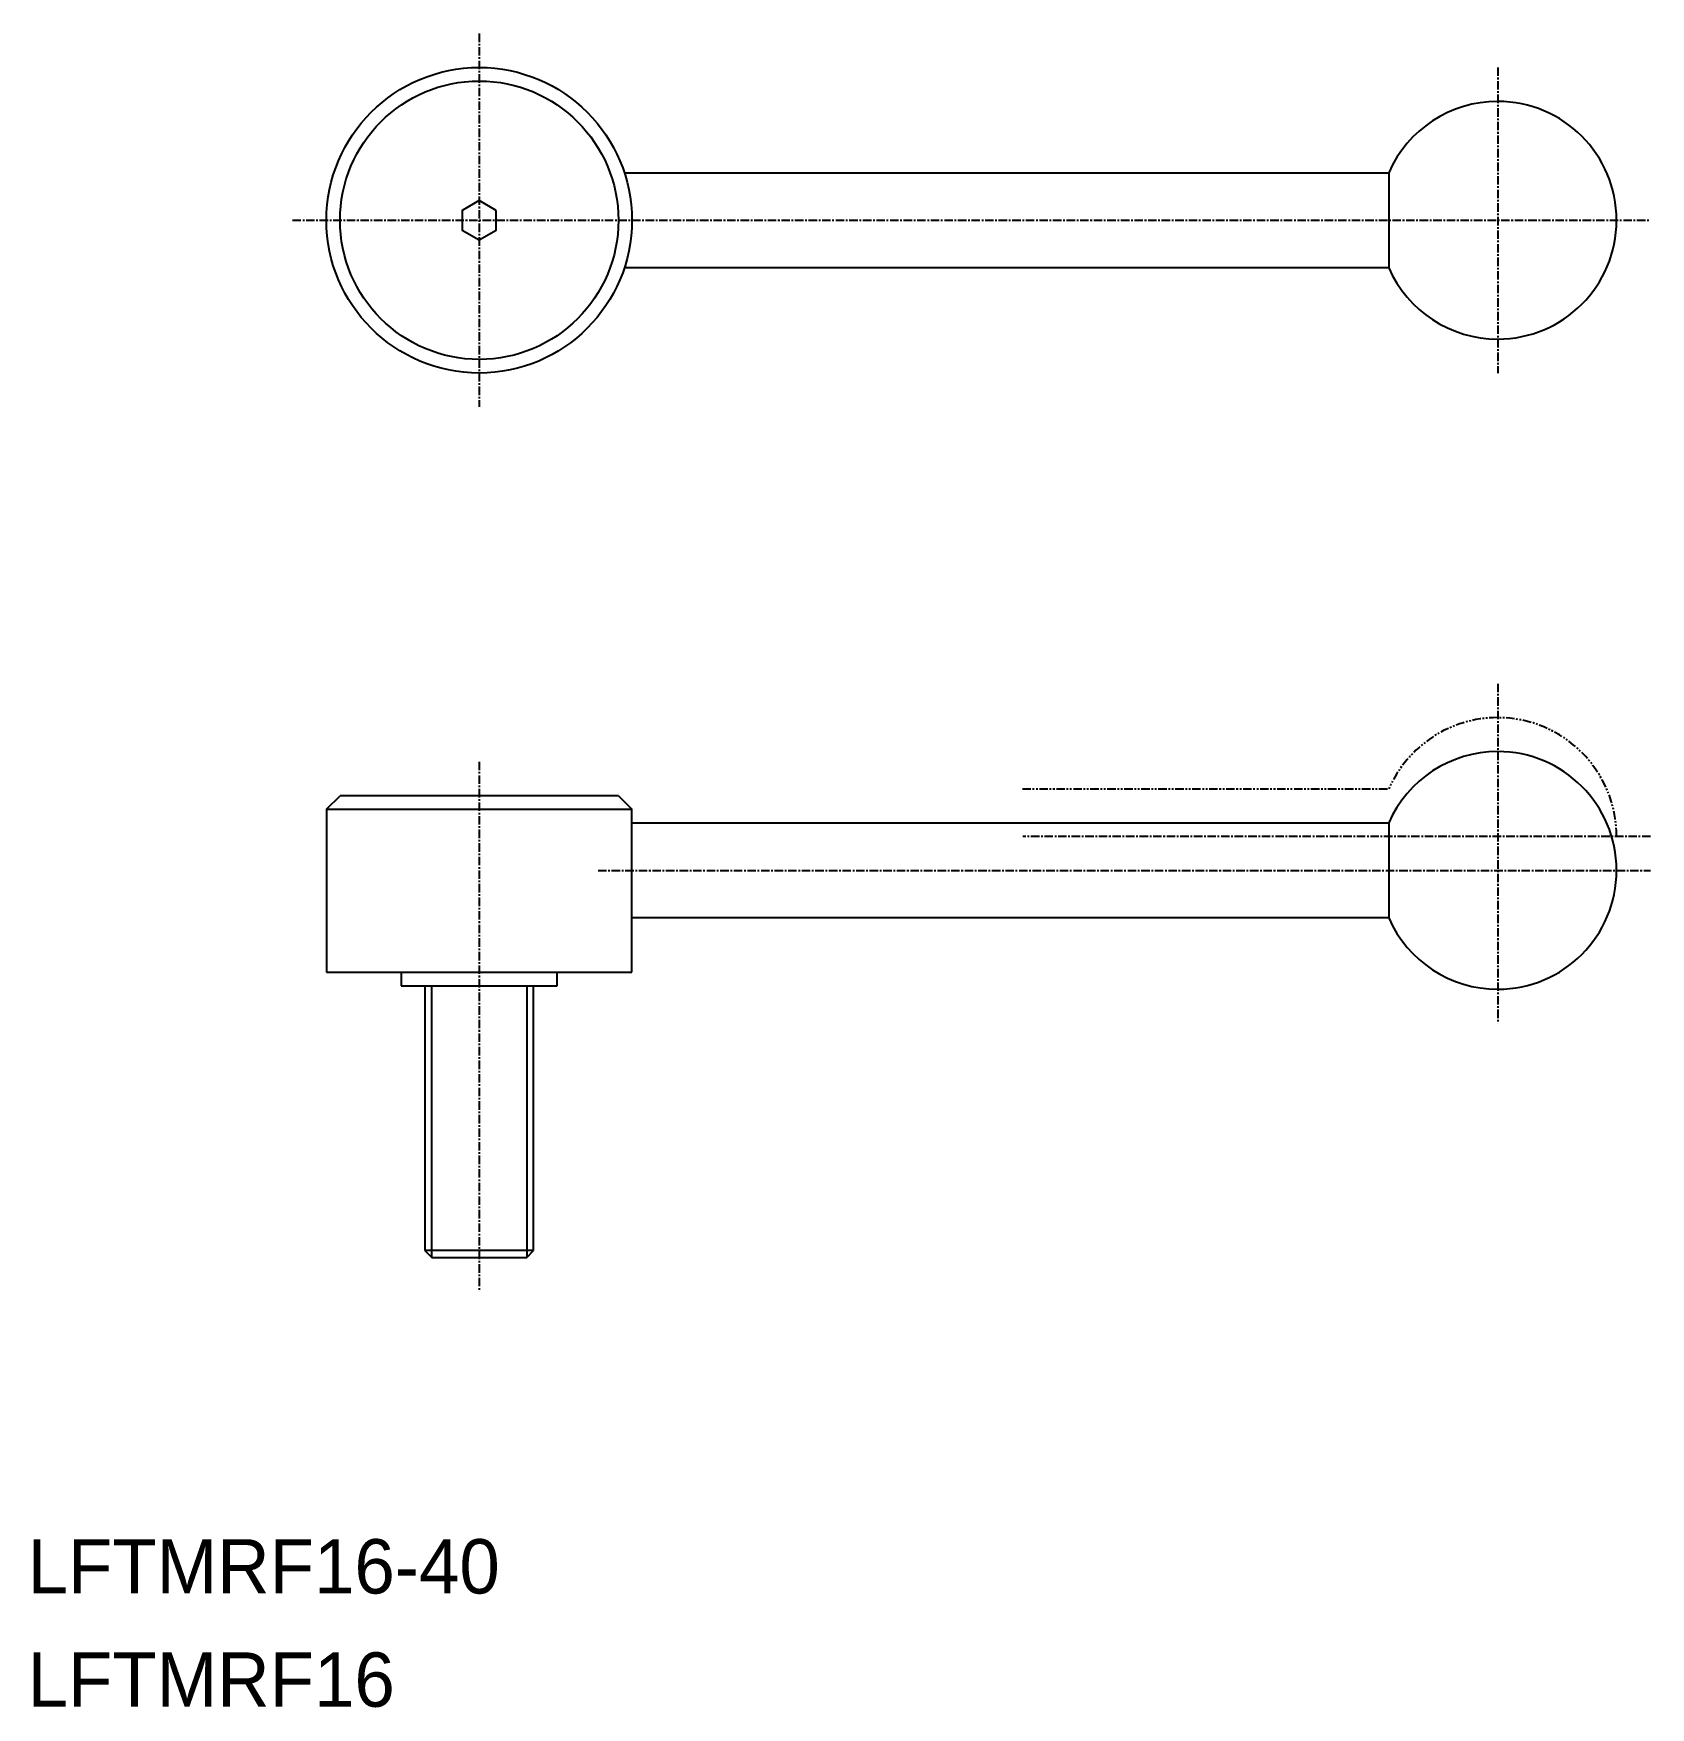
# Model space of a CAD drawing. Extents: x -4116 to -3877, y -1130 to -884.
import ezdxf
from ezdxf.enums import TextEntityAlignment as Align

# ---------------------------------------------------------------- set-up
doc = ezdxf.new("R2010")
doc.units = 0
doc.linetypes.add('CENTER', pattern=[2, 1.25, -0.25, 0.25, -0.25])
doc.linetypes.add('PHANTOM', pattern=[2.5, 1.25, -0.25, 0.25, -0.25, 0.25, -0.25])
doc.layers.get('0').update_dxf_attribs({"linetype": 'CONTINUOUS'})
doc.layers.add('CENTER', color=1, linetype='CENTER')

msp = doc.modelspace()

# ---------------------------------------------------------------- linework, layer by layer
at = {"color": 7, "linetype": 'CONTINUOUS'}
for p, q in [((-4028.51, -904.4), (-3915.94, -904.4)), ((-3915.94, -904.4), (-3915.94, -918.4)), ((-3915.94, -918.4), (-4028.51, -918.4)), ((-4072.4, -998.15), (-4070.4, -996.15)), ((-4072.4, -998.15), (-4027.4, -998.15)), ((-4072.4, -998.15), (-4072.4, -1022.15)), ((-4029.4, -996.15), (-4070.4, -996.15)), ((-4029.4, -996.15), (-4027.4, -998.15)), ((-4027.4, -1022.15), (-4027.4, -998.15)), ((-4027.4, -1000.15), (-3915.94, -1000.15)), ((-3915.94, -1000.15), (-3915.94, -1014.15)), ((-3915.94, -1014.15), (-4027.4, -1014.15)), ((-4072.4, -1022.15), (-4027.4, -1022.15)), ((-4061.4, -1022.15), (-4061.4, -1024.15)), ((-4061.15, -1022.15), (-4061.15, -1022.15)), ((-4049.9, -1022.15), (-4049.9, -1022.15)), ((-4038.4, -1024.15), (-4038.4, -1022.15)), ((-4061.4, -1024.15), (-4038.4, -1024.15)), ((-4057.9, -1024.15), (-4057.9, -1063.15)), ((-4041.9, -1063.15), (-4041.9, -1024.15)), ((-4057.9, -1063.15), (-4056.9, -1064.15)), ((-4041.9, -1063.15), (-4057.9, -1063.15)), ((-4056.9, -1064.15), (-4042.9, -1064.15)), ((-4042.9, -1064.15), (-4041.9, -1063.15))]:
    msp.add_line(p, q, dxfattribs=at)
at = {"color": 3, "linetype": 'PHANTOM'}
msp.add_line((-3969.9, -995.15), (-3915.94, -995.15), dxfattribs=at)
at = {"color": 3, "linetype": 'CONTINUOUS'}
for p, q in [((-4056.9, -1064.15), (-4056.9, -1024.15)), ((-4042.9, -1024.15), (-4042.9, -1064.15))]:
    msp.add_line(p, q, dxfattribs=at)
at = {"color": 7, "linetype": 'CONTINUOUS'}
msp.add_lwpolyline([(-4047.4, -909.95), (-4049.9, -908.51), (-4052.4, -909.95), (-4052.4, -912.84), (-4049.9, -914.28), (-4047.4, -912.84)], close=True, dxfattribs=at)
for radius in [22.5, 20.5]:
    msp.add_circle((-4049.9, -911.4), radius, dxfattribs=at)
for centre, start, end in [((-3899.9, -911.4), 90, 156.4218), ((-3899.9, -911.4), 270, 90), ((-3899.9, -911.4), 203.5782, 270), ((-3899.9, -1007.15), 90, 156.4218), ((-3899.9, -1007.15), 270, 90), ((-3899.9, -1007.15), 203.5782, 270)]:
    msp.add_arc(centre, 17.5, start, end, dxfattribs=at)
at = {"color": 3, "linetype": 'PHANTOM'}
for start, end in [(90, 156.4218), (0, 90)]:
    msp.add_arc((-3899.9, -1002.15), 17.5, start, end, dxfattribs=at)
at = {"layer": 'CENTER', "color": 1, "linetype": 'CENTER'}
for p, q in [((-4049.9, -883.9), (-4049.9, -938.9)), ((-3899.9, -888.9), (-3899.9, -933.9)), ((-4077.4, -911.4), (-3877.4, -911.4)), ((-3899.9, -979.65), (-3899.9, -1029.65)), ((-4049.9, -991.15), (-4049.9, -1069.15)), ((-3877.4, -1002.15), (-3969.85, -1002.15)), ((-4032.4, -1007.15), (-3877.4, -1007.15))]:
    msp.add_line(p, q, dxfattribs=at)

# ---------------------------------------------------------------- texts
at = {"color": 7, "linetype": 'CONTINUOUS'}
for s, p in [('LFTMRF16-40', (-4116.42, -1116.04)), ('LFTMRF16', (-4116.42, -1132.72))]:
    msp.add_text(s, height=8, dxfattribs=at).set_placement(p, align=Align.BOTTOM_LEFT)

doc.saveas('drawing.dxf')
